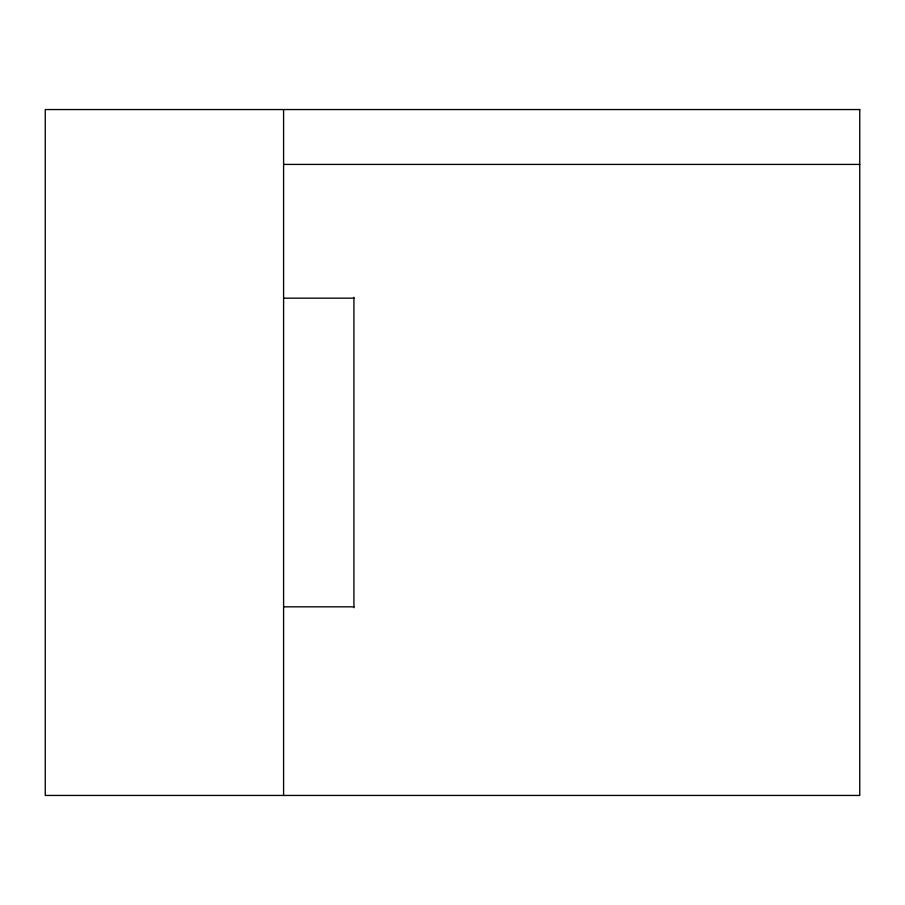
<?xml version="1.0" encoding="UTF-8"?>
<svg xmlns="http://www.w3.org/2000/svg" width="905" height="905" viewBox="0 0 905 905"><rect width="100%" height="100%" fill="white"/><g stroke="black" fill="none" stroke-linecap="round" stroke-linejoin="round"><path stroke-width="1.36" d="M283.593 164.416L859.75 164.416M283.593 298.175L353.912 298.175M283.593 606.825L353.912 606.825M353.912 297.259L353.912 607.741M283.593 109.55L283.593 795.45M859.75 109.55L45.25 109.55L45.25 795.45L859.75 795.45L859.75 109.55"/></g></svg>
